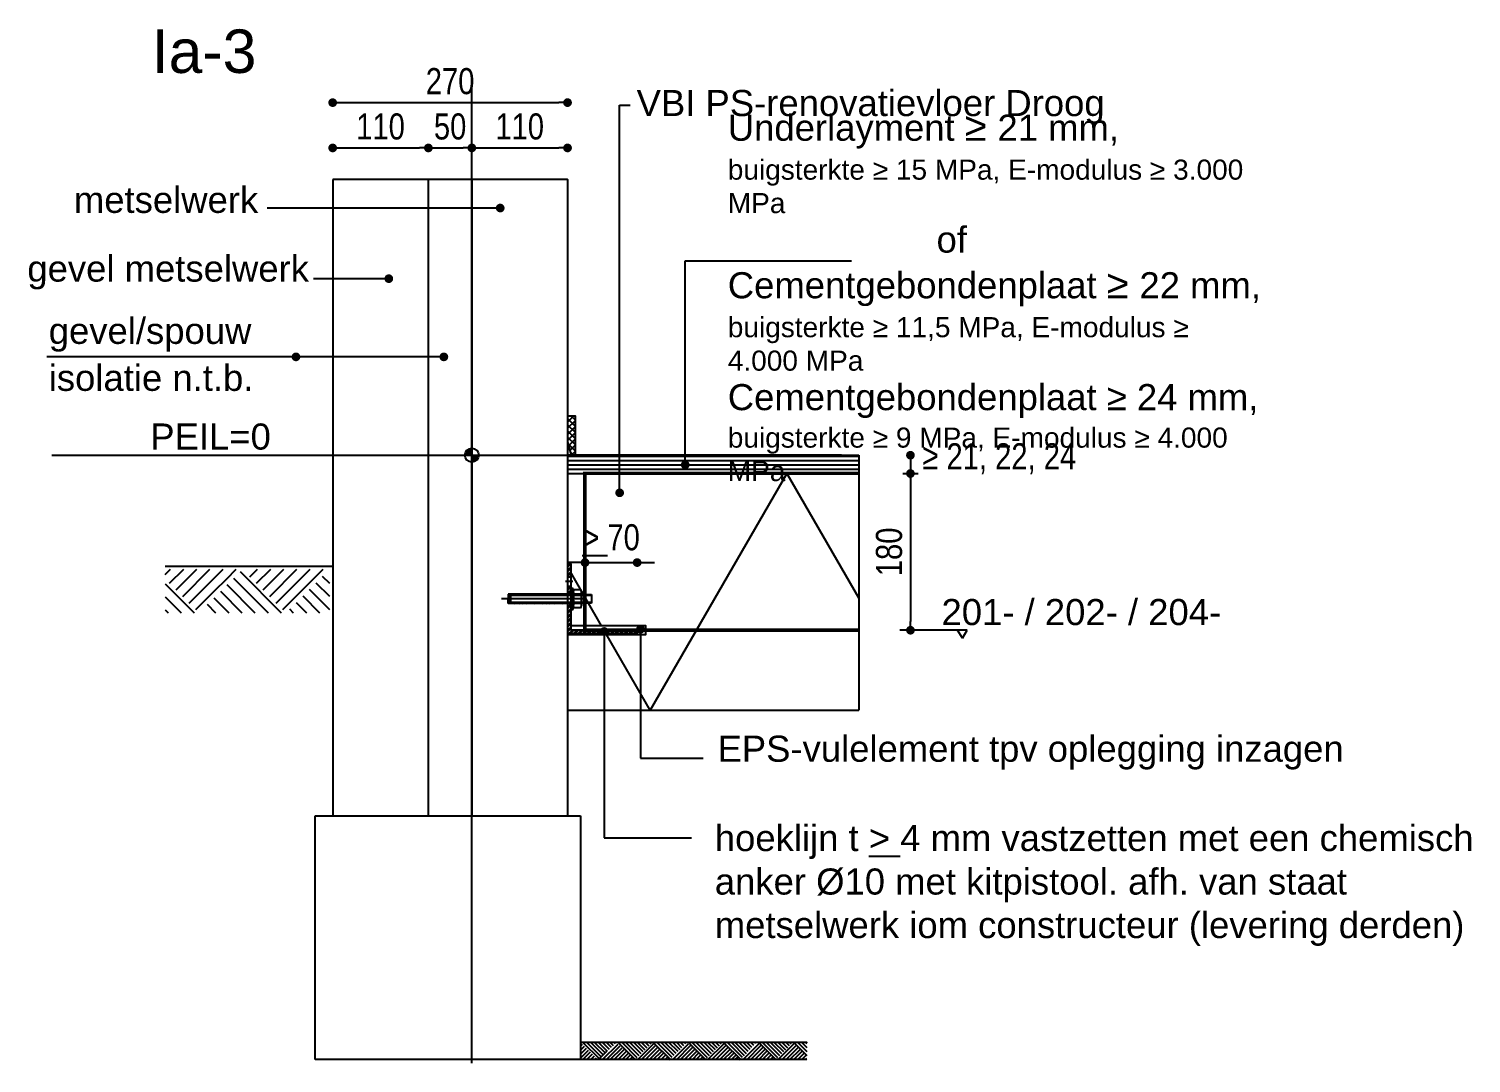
# Model space of a CAD drawing. Header units: millimetres. Extents: x -22194 to -10063, y -31051 to -11844.
# Drawn here: x -13707 to -12049, y -14593 to -13404 of the extents above; entities that cross this region are included whole.
import ezdxf

# ---------------------------------------------------------------- set-up
doc = ezdxf.new("R2010")
doc.units = ezdxf.units.MM
doc.header["$LTSCALE"] = 5
doc.header["$MEASUREMENT"] = 0
doc.linetypes.add('DASHED2', pattern=[0.375, 0.25, -0.125])
doc.linetypes.add('HIDDEN', pattern=[0.375, 0.25, -0.125])
doc.layers.add('maatvoering', color=7, linetype='Continuous')
doc.styles.add('ISO', font='arial.ttf', dxfattribs={"width": 0.8, "height": 30})
doc.styles.add('T13', font='arial.ttf', dxfattribs={"height": 13})
doc.styles.add('T25', font='arial.ttf', dxfattribs={"height": 15})
doc.dimstyles.new('RenDdetail', dxfattribs={"dimscale": 2.5, "dimtxt": 1, "dimasz": 1, "dimexe": 1, "dimexo": 3, "dimgap": 0.5, "dimtad": 0, "dimdec": 0, "dimzin": 1, "dimdsep": 46, "dimtxsty": 'T25', "dimblk1": 'DIMDOT', "dimblk2": 'DIMDOT', "dimsah": 1, "dimcen": 0, "dimse1": 1, "dimse2": 1, "dimclrd": 1, "dimclre": 141, "dimadec": 0, "dimazin": 0, "dimtfac": 1, "dimtdec": 0, "dimtix": 1, "dimtmove": 2, "dimatfit": 3, "dimfxl": 1, "dimtvp": 0.8, "dimtolj": 1, "dimtzin": 0, "dimarcsym": 0})

# ---------------------------------------------------------------- blocks, each defined once
blk = doc.blocks.new('_DOT')
at = {"color": 0, "linetype": 'ByBlock'}
blk.add_line((-0.5, 0), (-1, 0), dxfattribs=at)
at = {"color": 0, "linetype": 'ByBlock', "const_width": 0.5}
blk.add_lwpolyline([(-0.25, 0, 1), (0.25, 0, 1)], format="xyb", close=True, dxfattribs=at)
blk = doc.blocks.new('*D18')
at = {"layer": 'Defpoints', "color": 0, "linetype": 'Continuous', "transparency": 16777216}
for p in [(-13247.4, -13540.5), (-13357.4, -13559.7), (-13247.4, -13559.7)]:
    blk.add_point(p, dxfattribs=at)
at = {"layer": 'maatvoering', "color": 0, "linetype": 'Continuous', "lineweight": -2, "transparency": 16777216}
blk.add_line((-13347.4, -13540.5), (-13257.4, -13540.5), dxfattribs=at)
at = {"layer": 'maatvoering', "color": 0, "linetype": 'Continuous', "lineweight": -2, "transparency": 16777216, "xscale": 10, "yscale": 10, "zscale": 10, "rotation": 180}
blk.add_blockref('_DOT', (-13357.4, -13540.5), dxfattribs=at)
at = {"layer": 'maatvoering', "color": 0, "linetype": 'Continuous', "lineweight": -2, "transparency": 16777216, "xscale": 10, "yscale": 10, "zscale": 10}
blk.add_blockref('_DOT', (-13247.4, -13540.5), dxfattribs=at)
at = {"layer": 'maatvoering', "color": 0, "linetype": 'Continuous', "transparency": 16777216, "insert": (-13302.4, -13516), "char_height": 30, "attachment_point": 5, "style": 'ISO'}
blk.add_mtext('\\A1;110', dxfattribs=at)
blk = doc.blocks.new('*D19')
at = {"layer": 'Defpoints', "color": 0, "linetype": 'Continuous', "transparency": 16777216}
for p in [(-13087.4, -13540.5), (-13197.4, -13559.7), (-13087.4, -13559.7)]:
    blk.add_point(p, dxfattribs=at)
at = {"layer": 'maatvoering', "color": 0, "linetype": 'Continuous', "lineweight": -2, "transparency": 16777216}
blk.add_line((-13187.4, -13540.5), (-13097.4, -13540.5), dxfattribs=at)
at = {"layer": 'maatvoering', "color": 0, "linetype": 'Continuous', "lineweight": -2, "transparency": 16777216, "xscale": 10, "yscale": 10, "zscale": 10, "rotation": 180}
blk.add_blockref('_DOT', (-13197.4, -13540.5), dxfattribs=at)
at = {"layer": 'maatvoering', "color": 0, "linetype": 'Continuous', "lineweight": -2, "transparency": 16777216, "xscale": 10, "yscale": 10, "zscale": 10}
blk.add_blockref('_DOT', (-13087.4, -13540.5), dxfattribs=at)
at = {"layer": 'maatvoering', "color": 0, "linetype": 'Continuous', "transparency": 16777216, "insert": (-13142.4, -13516), "char_height": 30, "attachment_point": 5, "style": 'ISO'}
blk.add_mtext('\\A1;110', dxfattribs=at)
blk = doc.blocks.new('*D20')
at = {"layer": 'Defpoints', "color": 0, "linetype": 'Continuous', "transparency": 16777216}
for p in [(-13197.4, -13540.5), (-13247.4, -13559.7), (-13197.4, -13559.7)]:
    blk.add_point(p, dxfattribs=at)
at = {"layer": 'maatvoering', "color": 0, "linetype": 'Continuous', "lineweight": -2, "transparency": 16777216}
blk.add_line((-13237.4, -13540.5), (-13207.4, -13540.5), dxfattribs=at)
at = {"layer": 'maatvoering', "color": 0, "linetype": 'Continuous', "lineweight": -2, "transparency": 16777216, "xscale": 10, "yscale": 10, "zscale": 10, "rotation": 180}
blk.add_blockref('_DOT', (-13247.4, -13540.5), dxfattribs=at)
at = {"layer": 'maatvoering', "color": 0, "linetype": 'Continuous', "lineweight": -2, "transparency": 16777216, "xscale": 10, "yscale": 10, "zscale": 10}
blk.add_blockref('_DOT', (-13197.4, -13540.5), dxfattribs=at)
at = {"layer": 'maatvoering', "color": 0, "linetype": 'Continuous', "transparency": 16777216, "insert": (-13222.4, -13516), "char_height": 30, "attachment_point": 5, "style": 'ISO'}
blk.add_mtext('\\A1;50', dxfattribs=at)
blk = doc.blocks.new('*D21')
at = {"layer": 'Defpoints', "color": 0, "linetype": 'Continuous', "transparency": 16777216}
for p in [(-13087.4, -13488.4), (-13357.4, -13539.7), (-13087.4, -13539.7)]:
    blk.add_point(p, dxfattribs=at)
at = {"layer": 'maatvoering', "color": 0, "linetype": 'Continuous', "lineweight": -2, "transparency": 16777216}
blk.add_line((-13347.4, -13488.4), (-13097.4, -13488.4), dxfattribs=at)
at = {"layer": 'maatvoering', "color": 0, "linetype": 'Continuous', "lineweight": -2, "transparency": 16777216, "xscale": 10, "yscale": 10, "zscale": 10, "rotation": 180}
blk.add_blockref('_DOT', (-13357.4, -13488.4), dxfattribs=at)
at = {"layer": 'maatvoering', "color": 0, "linetype": 'Continuous', "lineweight": -2, "transparency": 16777216, "xscale": 10, "yscale": 10, "zscale": 10}
blk.add_blockref('_DOT', (-13087.4, -13488.4), dxfattribs=at)
at = {"layer": 'maatvoering', "color": 0, "linetype": 'Continuous', "transparency": 16777216, "insert": (-13222.4, -13463.9), "char_height": 30, "attachment_point": 5, "style": 'ISO'}
blk.add_mtext('\\A1;270', dxfattribs=at)
blk = doc.blocks.new('*D27')
at = {"layer": 'Defpoints', "color": 0, "linetype": 'Continuous', "transparency": 16777216}
for p in [(-13007.4, -14017.2), (-13067.3, -14074.3), (-13007.4, -14095)]:
    blk.add_point(p, dxfattribs=at)
at = {"layer": 'maatvoering', "color": 0, "linetype": 'Continuous', "lineweight": -2, "transparency": 16777216}
for p, q in [((-13077.3, -14017.2), (-13087.3, -14017.2)), ((-13067.3, -14017.2), (-13007.4, -14017.2)), ((-12997.4, -14017.2), (-12987.4, -14017.2))]:
    blk.add_line(p, q, dxfattribs=at)
at = {"layer": 'maatvoering', "color": 0, "linetype": 'Continuous', "lineweight": -2, "transparency": 16777216, "xscale": 10, "yscale": 10, "zscale": 10}
blk.add_blockref('_DOT', (-13067.3, -14017.2), dxfattribs=at)
at = {"layer": 'maatvoering', "color": 0, "linetype": 'Continuous', "lineweight": -2, "transparency": 16777216, "xscale": 10, "yscale": 10, "zscale": 10, "rotation": 180}
blk.add_blockref('_DOT', (-13007.4, -14017.2), dxfattribs=at)
at = {"layer": 'maatvoering', "color": 0, "linetype": 'Continuous', "transparency": 16777216, "insert": (-13037.4, -13988.3), "char_height": 30, "attachment_point": 5, "style": 'ISO'}
blk.add_mtext('\\A1;{\\L>} 70', dxfattribs=at)
blk = doc.blocks.new('M012-e')
at = {"color": 0, "linetype": 'Continuous'}
for p, q in [((-9.6, -7.7), (-9.6, 7.7)), ((-8.7, 5.2), (-0.9, 5.2)), ((-8.5, 10.4), (-1.1, 10.4)), ((0, -7.7), (0, 7.7)), ((-8.7, -5.2), (-0.9, -5.2)), ((-8.5, -10.4), (-1.1, -10.4))]:
    blk.add_line(p, q, dxfattribs=at)
for centre, radius, start, end in [((-5.6, 7.7), 3.97, 137.3472, 219.1561), ((6, 0), 15.6, 160.528, 199.4705), ((-4, 7.7), 3.97, 320.8361, 42.6724), ((-15.6, 0), 15.6, 340.5319, 19.4681), ((-5.6, -7.7), 3.97, 140.8484, 222.6481), ((-4, -7.7), 3.97, 317.3372, 39.155)]:
    blk.add_arc(centre, radius, start, end, dxfattribs=at)
blk = doc.blocks.new('M12_0-Z')
at = {"color": 0, "linetype": 'Continuous'}
for p, q in [((2.5, 12), (0, 12)), ((0, 12), (0, -12)), ((2.5, -12), (2.5, 12)), ((0, -12), (2.5, -12))]:
    blk.add_line(p, q, dxfattribs=at)
at = {"color": 0, "linetype": 'HIDDEN'}
for p, q in [((0, 6.5), (2.5, 6.5)), ((0, -6.5), (2.5, -6.5))]:
    blk.add_line(p, q, dxfattribs=at)
blk = doc.blocks.new('*D36')
at = {"layer": 'Defpoints', "color": 0, "linetype": 'Continuous', "transparency": 16777216}
for p in [(-12752.4, -13914.8), (-13022.4, -14095), (-12693.2, -14095)]:
    blk.add_point(p, dxfattribs=at)
at = {"layer": 'maatvoering', "color": 0, "linetype": 'Continuous', "lineweight": -2, "transparency": 16777216}
blk.add_line((-12693.2, -13924.8), (-12693.2, -14085), dxfattribs=at)
at = {"layer": 'maatvoering', "color": 0, "linetype": 'Continuous', "lineweight": -2, "transparency": 16777216, "xscale": 10, "yscale": 10, "zscale": 10}
for p, rotation in [((-12693.2, -13914.8), 90), ((-12693.2, -14095), 270)]:
    blk.add_blockref('_DOT', p, dxfattribs=dict(at, rotation=rotation))
at = {"layer": 'maatvoering', "color": 0, "linetype": 'Continuous', "transparency": 16777216, "insert": (-12717.7, -14004.9), "char_height": 30, "attachment_point": 5, "rotation": 90, "style": 'ISO'}
blk.add_mtext('\\A1;180', dxfattribs=at)
blk = doc.blocks.new('DIMDOT')
at = {"color": 0}
for p, q in [((-2, 0), (2, 0)), ((0, -3.5), (0, 3.5))]:
    blk.add_line(p, q, dxfattribs=at)
for radius in [0.5, 0.25]:
    blk.add_circle((0, 0), radius, dxfattribs=at)

msp = doc.modelspace()

# ---------------------------------------------------------------- hatches: boundary and pattern name
at = {"layer": 'maatvoering', "linetype": 'Continuous'}
h = msp.add_hatch(dxfattribs=at)
h.set_pattern_fill('ANSI31', color=256, scale=40, angle=315)
h.set_pattern_definition([(0, (0, 300), (1e-15, 5), [])])
h.paths.add_polyline_path([(-12752.4, -13893.7), (-13087.4, -13893.7), (-13087.4, -13914.7), (-12752.4, -13914.7)])
h = msp.add_hatch(dxfattribs=at)
h.set_pattern_fill('ANSI32', color=256, scale=10)
h.set_pattern_definition([(45, (0, -1485), (-2.6516504, 2.6516504), []), (45, (1.7678, -1485), (-2.6516504, 2.6516504), [])])
h.paths.add_polyline_path([(-13007.4, -14095), (-13077.3, -14094.9), (-13077.4, -14094.9), (-13077.4, -14098.9), (-13007.4, -14098.9)])
h.paths.add_polyline_path([(-13077.4, -14094.9), (-13083.4, -14094.9), (-13083.4, -14064.4), (-13087.4, -14064.4), (-13087.4, -14098.9), (-13077.4, -14098.9)])
h.paths.add_polyline_path([(-13083.4, -14044.4), (-13087.4, -14044.4), (-13087.4, -14053.4), (-13083.4, -14053.4)])
h.paths.add_polyline_path([(-13083.4, -14018.9), (-13087.4, -14018.9), (-13087.4, -14022.9), (-13087.4, -14033.4), (-13083.4, -14033.4)])
h = msp.add_hatch(dxfattribs=at)
h.set_pattern_fill('ANSI31', color=256, scale=10)
h.set_pattern_definition([(45, (0, -1485), (-0.88388348, 0.88388348), [])])
h.paths.add_polyline_path([(-13152.5, -14058.9), (-13155.5, -14058.9), (-13155.5, -14064.4), (-13087.4, -14064.4), (-13087.4, -14063.9), (-13152.5, -14063.9)])
h.paths.add_polyline_path([(-13152.5, -14053.9), (-13087.4, -14053.9), (-13087.4, -14053.4), (-13155.5, -14053.4), (-13155.5, -14058.9), (-13152.5, -14058.9)])
h = msp.add_hatch(dxfattribs=at)
h.set_pattern_fill('LINE', color=256, angle=45, style=0)
h.set_pattern_definition([(45, (-13690.7383, -14747.108), (-2.245064, 2.245064), [])])
edge = h.paths.add_edge_path()
edge.add_line((-13073.5, -14567.8), (-13052.2, -14588.3))
edge.add_line((-13052.2, -14588.3), (-13031.3, -14568.9))
edge.add_line((-13031.3, -14568.9), (-13010.2, -14588.5))
edge.add_line((-13010.2, -14588.5), (-12990, -14568.9))
edge.add_line((-12990, -14568.9), (-12969.8, -14588.5))
edge.add_line((-12969.8, -14588.5), (-12949.6, -14568.9))
edge.add_line((-12949.6, -14568.9), (-12929.4, -14588.5))
edge.add_line((-12929.4, -14588.5), (-12909.2, -14568.9))
edge.add_line((-12909.2, -14568.9), (-12888.9, -14588.5))
edge.add_line((-12888.9, -14588.5), (-12869.3, -14568.3))
edge.add_line((-12869.3, -14568.3), (-12848.5, -14588.5))
edge.add_line((-12848.5, -14588.5), (-12828.3, -14568.9))
edge.add_line((-12828.3, -14568.9), (-12812.4, -14584.3))
edge.add_line((-12812.4, -14584.3), (-12812.4, -14588.5))
edge.add_line((-12812.4, -14588.5), (-13072.4, -14588.5))
edge.add_line((-13072.4, -14588.5), (-13072.4, -14568.9))
h = msp.add_hatch(dxfattribs=at)
h.set_pattern_fill('LINE', color=256, angle=135, style=0)
h.set_pattern_definition([(135, (-13690.7383, -14747.108), (-2.245064, -2.245064), [])])
h.paths.add_polyline_path([(-13072.4, -14568.9), (-12812.4, -14568.9), (-12812.4, -14584.3), (-12827.9, -14568.4), (-12848.5, -14588.5), (-12869.9, -14568.9), (-12888.9, -14588.5), (-12909.2, -14568.9), (-12929.4, -14588.5), (-12949.5, -14568.9), (-12969.8, -14588.5), (-12990, -14568.9), (-13010.2, -14588.5), (-13031.2, -14568.9), (-13052.2, -14588.3)])

# ---------------------------------------------------------------- linework, layer by layer
for p, q in [((-13087.4, -13855.6), (-13080.5, -13848.7)), ((-13087.4, -13855.6), (-13080.5, -13848.7)), ((-13078.4, -13860.7), (-13087.4, -13851.7)), ((-13078.4, -13860.7), (-13087.4, -13851.7)), ((-13087.4, -13862.7), (-13078.4, -13853.7)), ((-13087.4, -13862.7), (-13078.4, -13853.7)), ((-13078.4, -13867.7), (-13087.4, -13858.7)), ((-13078.4, -13867.7), (-13087.4, -13858.7)), ((-13087.4, -13869.8), (-13078.4, -13860.8)), ((-13087.4, -13869.8), (-13078.4, -13860.8)), ((-13078.4, -13853.6), (-13083.3, -13848.7)), ((-13078.4, -13853.6), (-13083.3, -13848.7)), ((-13078.4, -13874.8), (-13087.4, -13865.8)), ((-13078.4, -13874.8), (-13087.4, -13865.8)), ((-13087.4, -13876.8), (-13078.4, -13867.8)), ((-13087.4, -13876.8), (-13078.4, -13867.8)), ((-13078.4, -13881.9), (-13087.4, -13872.9)), ((-13078.4, -13881.9), (-13087.4, -13872.9)), ((-13086.3, -13882.8), (-13078.4, -13874.9)), ((-13086.3, -13882.8), (-13078.4, -13874.9)), ((-12772.4, -13893.7), (-13087.4, -13893.7)), ((-13087.4, -13893.7), (-12752.4, -13893.7)), ((-13078.4, -13889), (-13087, -13880.4)), ((-13078.4, -13889), (-13087, -13880.4)), ((-13084.8, -13888.4), (-13078.4, -13882)), ((-13080.7, -13893.7), (-13084.4, -13890)), ((-13083.1, -13893.7), (-13078.4, -13889)), ((-12693.2, -13893.8), (-12693.2, -13915.1)), ((-13087.4, -13914.7), (-12752.4, -13914.7)), ((-12835.2, -13914.7), (-12992.4, -14186.9)), ((-12835.2, -13914.7), (-12752.4, -14058.2)), ((-12693.2, -13917.6), (-12693.2, -13920.1)), ((-13357.4, -14021.7), (-13549.8, -14021.7)), ((-13081.4, -14038.9), (-13089.8, -14038.9)), ((-13087.4, -14033.4), (-13083.4, -14033.4)), ((-13066.4, -14058.9), (-13163.4, -14058.9)), ((-13087.4, -14053.4), (-13155.5, -14053.4)), ((-13155.5, -14053.4), (-13155.5, -14058.9)), ((-13155.5, -14064.4), (-13155.5, -14058.9)), ((-13152.5, -14053.9), (-13060, -14053.9)), ((-13152.5, -14063.9), (-13152.5, -14053.9)), ((-13060, -14054.9), (-13152.5, -14054.9)), ((-13081.4, -14058.9), (-13089.8, -14058.9)), ((-13087.4, -14044.4), (-13083.4, -14044.4)), ((-13087.4, -14053.4), (-13083.4, -14053.4)), ((-13083.4, -14068.2), (-13083.4, -14049.7)), ((-13060, -14053.9), (-13060, -14063.9)), ((-13087.4, -14064.4), (-13155.5, -14064.4)), ((-13060, -14063), (-13152.5, -14063)), ((-13060, -14063.9), (-13152.5, -14063.9)), ((-13087.4, -14064.4), (-13083.4, -14064.4)), ((-13043, -14100), (-12992.7, -14186.9)), ((-12627.9, -14095), (-12705.4, -14095)), ((-12633.5, -14104.1), (-12639.1, -14095)), ((-12633.5, -14104.1), (-12627.9, -14095)), ((-13377.4, -14588.5), (-13377.4, -14308.5)), ((-13377.4, -14308.5), (-13072.4, -14308.5)), ((-13072.4, -14308.5), (-13072.4, -14588.5))]:
    msp.add_line(p, q, dxfattribs=at)
for points in [[(-13197.4, -14592.7), (-13197.4, -13469.8)], [(-13357.4, -13576.7), (-13357.4, -14308.5), (-13247.4, -14308.5), (-13247.4, -13576.7), (-13247.4, -13576.7)], [(-13087.4, -13576.7), (-13357.4, -13576.7)], [(-13197.4, -13576.7), (-13197.4, -13576.7), (-13197.4, -14308.5), (-13197.4, -14308.5)], [(-13087.4, -13576.7), (-13087.4, -13576.7), (-13087.4, -14308.5), (-13087.4, -14308.5)], [(-13087.4, -13878.7), (-13083.4, -13893.7), (-13078.4, -13893.7), (-13078.4, -13848.7), (-13087.4, -13848.7), (-13087.4, -13878.7)], [(-13087.4, -13878.7), (-13083.4, -13893.7), (-13078.4, -13893.7), (-13078.4, -13848.7), (-13087.4, -13848.7), (-13087.4, -13878.7)], [(-13680.2, -13893.7), (-12774.4, -13893.7)], [(-13205.4, -13893.7), (-13189.4, -13893.7)], [(-13205.4, -13893.7), (-13189.4, -13893.7)], [(-13205.4, -13893.7), (-13189.4, -13893.7)], [(-13197.4, -13885.7), (-13197.4, -13901.7)], [(-13197.4, -13885.7), (-13197.4, -13901.7)], [(-12752.4, -13893.7), (-12752.4, -14186.9)], [(-13549.8, -14030.8), (-13543.7, -14024.7)], [(-13544.9, -14041), (-13528.6, -14024.7)], [(-13537.3, -14048.6), (-13513.5, -14024.7)], [(-13529.8, -14056.1), (-13498.5, -14024.7)], [(-13522.3, -14063.7), (-13483.3, -14024.7)], [(-13514.7, -14071.2), (-13493.1, -14049.6), (-13479.2, -14035.7), (-13468.3, -14024.7)], [(-13452.5, -14033.5), (-13443.7, -14024.7)], [(-13444.9, -14041), (-13428.6, -14024.7)], [(-13437.3, -14048.6), (-13413.5, -14024.7)], [(-13429.8, -14056.1), (-13398.5, -14024.7)], [(-13422.3, -14063.7), (-13383.3, -14024.7)], [(-13414.7, -14071.2), (-13368.3, -14024.7)], [(-13549.8, -14041.5), (-13516.6, -14074.8)], [(-13478.9, -14042.5), (-13446.7, -14074.8)], [(-13471.4, -14035), (-13431.7, -14074.8)], [(-13463.9, -14027.4), (-13416.6, -14074.8)], [(-13376.8, -14040.4), (-13361.2, -14055.9)], [(-13369.3, -14032.8), (-13361.2, -14040.8)], [(-13369.3, -14032.8), (-13361.2, -14040.8)], [(-13083.4, -14029.9), (-13048.7, -14090)], [(-13549.8, -14056.6), (-13531.7, -14074.8)], [(-13494, -14057.6), (-13476.9, -14074.8)], [(-13486.5, -14050.1), (-13461.8, -14074.8)], [(-13391.9, -14055.4), (-13372.5, -14074.8)], [(-13384.3, -14047.9), (-13361.2, -14071)], [(-13549.8, -14071.7), (-13546.7, -14074.8)], [(-13501.6, -14065.2), (-13492, -14074.8)], [(-13406.9, -14070.5), (-13402.7, -14074.8)], [(-13399.4, -14063), (-13387.6, -14074.8)], [(-13087.4, -14100), (-12997.4, -14100), (-12997.4, -14090), (-13083.4, -14090)], [(-13087.4, -14186.9), (-13087.4, -14186.9), (-13087.4, -14186.9), (-12752.4, -14186.9)], [(-12812.4, -14568.9), (-12812.4, -14568.9), (-13072.4, -14568.9)], [(-12812.4, -14588.5), (-13377.4, -14588.5)]]:
    msp.add_lwpolyline(points, dxfattribs=at)
at = {"layer": 'maatvoering', "linetype": 'DASHED2', "ltscale": 50, "const_width": 4}
msp.add_lwpolyline([(-12752.4, -13914.7), (-13067.6, -13914.7), (-13067.6, -14094.9), (-12752.4, -14094.9)], dxfattribs=at)
at = {"layer": 'maatvoering', "linetype": 'Continuous'}
msp.add_lwpolyline([(-13087.4, -14098.9), (-13007.4, -14098.9), (-13007.4, -14094.9), (-13083.4, -14094.9), (-13083.4, -14018.9), (-13087.4, -14018.9), (-13087.4, -14022.9), (-13087.4, -14022.9)], close=True, dxfattribs=at)
msp.add_circle((-13197.4, -13893.7), 8, dxfattribs=at)
msp.add_circle((-13197.4, -13893.7), 8, dxfattribs=at)
for points in [[(-13205.4, -13893.4), (-13205.4, -13893.7), (-13197.4, -13885.7), (-13197.4, -13893.7)], [(-13205.4, -13893.4), (-13197.4, -13885.7), (-13198.5, -13885.8), (-13198, -13885.8)], [(-13205.4, -13893.4), (-13205.4, -13893.7), (-13197.4, -13885.7), (-13197.4, -13893.7)], [(-13205.4, -13893.4), (-13197.4, -13885.7), (-13198.5, -13885.8), (-13198, -13885.8)], [(-13205.4, -13893.4), (-13205.4, -13893.7), (-13197.4, -13885.7), (-13197.4, -13893.7)], [(-13205.4, -13893.4), (-13197.4, -13885.7), (-13198.5, -13885.8), (-13198, -13885.8)], [(-13204.8, -13890.7), (-13205.4, -13893.4), (-13200.3, -13886.3), (-13198.5, -13885.8)], [(-13204.8, -13890.7), (-13205.4, -13893.4), (-13200.3, -13886.3), (-13198.5, -13885.8)], [(-13204.8, -13890.7), (-13205.4, -13893.4), (-13200.3, -13886.3), (-13198.5, -13885.8)], [(-13204.8, -13890.7), (-13205.1, -13891.5), (-13205.4, -13893.4), (-13205.3, -13892.4)], [(-13204.8, -13890.7), (-13205.1, -13891.5), (-13205.4, -13893.4), (-13205.3, -13892.4)], [(-13204.8, -13890.7), (-13205.1, -13891.5), (-13205.4, -13893.4), (-13205.3, -13892.4)], [(-13205.3, -13892.4), (-13205.4, -13892.7), (-13205.4, -13893.4), (-13205.4, -13893.1)], [(-13205.3, -13892.4), (-13205.4, -13892.7), (-13205.4, -13893.4), (-13205.4, -13893.1)], [(-13205.3, -13892.4), (-13205.4, -13892.7), (-13205.4, -13893.4), (-13205.4, -13893.1)], [(-13205.1, -13891.5), (-13205.2, -13891.8), (-13205.3, -13892.4), (-13205.2, -13892.1)], [(-13205.1, -13891.5), (-13205.2, -13891.8), (-13205.3, -13892.4), (-13205.2, -13892.1)], [(-13205.1, -13891.5), (-13205.2, -13891.8), (-13205.3, -13892.4), (-13205.2, -13892.1)], [(-13204.8, -13890.7), (-13204.9, -13890.9), (-13205.1, -13891.5), (-13205, -13891.2)], [(-13204.8, -13890.7), (-13204.9, -13890.9), (-13205.1, -13891.5), (-13205, -13891.2)], [(-13204.8, -13890.7), (-13204.9, -13890.9), (-13205.1, -13891.5), (-13205, -13891.2)], [(-13200.3, -13886.3), (-13202.2, -13887.4), (-13204.8, -13890.7)], [(-13200.3, -13886.3), (-13202.2, -13887.4), (-13204.8, -13890.7)], [(-13200.3, -13886.3), (-13202.2, -13887.4), (-13204.8, -13890.7)], [(-13202.2, -13887.4), (-13202.6, -13887.7), (-13204.8, -13890.7), (-13203.6, -13888.6)], [(-13202.2, -13887.4), (-13202.6, -13887.7), (-13204.8, -13890.7), (-13203.6, -13888.6)], [(-13202.2, -13887.4), (-13202.6, -13887.7), (-13204.8, -13890.7), (-13203.6, -13888.6)], [(-13203.6, -13888.6), (-13204.1, -13889.3), (-13204.8, -13890.7), (-13204.5, -13889.9)], [(-13203.6, -13888.6), (-13204.1, -13889.3), (-13204.8, -13890.7), (-13204.5, -13889.9)], [(-13203.6, -13888.6), (-13204.1, -13889.3), (-13204.8, -13890.7), (-13204.5, -13889.9)], [(-13204.5, -13889.9), (-13204.6, -13890.2), (-13204.8, -13890.7), (-13204.7, -13890.5)], [(-13204.5, -13889.9), (-13204.6, -13890.2), (-13204.8, -13890.7), (-13204.7, -13890.5)], [(-13204.5, -13889.9), (-13204.6, -13890.2), (-13204.8, -13890.7), (-13204.7, -13890.5)], [(-13204.1, -13889.3), (-13204.2, -13889.5), (-13204.5, -13889.9), (-13204.4, -13889.8)], [(-13204.1, -13889.3), (-13204.2, -13889.5), (-13204.5, -13889.9), (-13204.4, -13889.8)], [(-13204.1, -13889.3), (-13204.2, -13889.5), (-13204.5, -13889.9), (-13204.4, -13889.8)], [(-13203.6, -13888.6), (-13203.8, -13888.9), (-13204.1, -13889.3), (-13203.9, -13889.1)], [(-13203.6, -13888.6), (-13203.8, -13888.9), (-13204.1, -13889.3), (-13203.9, -13889.1)], [(-13203.6, -13888.6), (-13203.8, -13888.9), (-13204.1, -13889.3), (-13203.9, -13889.1)], [(-13202.6, -13887.7), (-13202.8, -13887.8), (-13203.6, -13888.6), (-13202.9, -13888)], [(-13202.6, -13887.7), (-13202.8, -13887.8), (-13203.6, -13888.6), (-13202.9, -13888)], [(-13202.6, -13887.7), (-13202.8, -13887.8), (-13203.6, -13888.6), (-13202.9, -13888)], [(-13202.9, -13888), (-13203.1, -13888.1), (-13203.6, -13888.6), (-13203.4, -13888.4)], [(-13202.9, -13888), (-13203.1, -13888.1), (-13203.6, -13888.6), (-13203.4, -13888.4)], [(-13202.9, -13888), (-13203.1, -13888.1), (-13203.6, -13888.6), (-13203.4, -13888.4)], [(-13202.2, -13887.4), (-13202.4, -13887.5), (-13202.6, -13887.7), (-13202.5, -13887.6)], [(-13202.2, -13887.4), (-13202.4, -13887.5), (-13202.6, -13887.7), (-13202.5, -13887.6)], [(-13202.2, -13887.4), (-13202.4, -13887.5), (-13202.6, -13887.7), (-13202.5, -13887.6)], [(-13200.3, -13886.3), (-13201.2, -13886.7), (-13202.2, -13887.4), (-13201.8, -13887.1)], [(-13200.3, -13886.3), (-13201.2, -13886.7), (-13202.2, -13887.4), (-13201.8, -13887.1)], [(-13200.3, -13886.3), (-13201.2, -13886.7), (-13202.2, -13887.4), (-13201.8, -13887.1)], [(-13201.8, -13887.1), (-13201.9, -13887.1), (-13202.2, -13887.4), (-13202.1, -13887.2)], [(-13201.8, -13887.1), (-13201.9, -13887.1), (-13202.2, -13887.4), (-13202.1, -13887.2)], [(-13201.8, -13887.1), (-13201.9, -13887.1), (-13202.2, -13887.4), (-13202.1, -13887.2)], [(-13201.2, -13886.7), (-13201.5, -13886.9), (-13201.8, -13887.1), (-13201.7, -13887)], [(-13201.2, -13886.7), (-13201.5, -13886.9), (-13201.8, -13887.1), (-13201.7, -13887)], [(-13201.2, -13886.7), (-13201.5, -13886.9), (-13201.8, -13887.1), (-13201.7, -13887)], [(-13200.3, -13886.3), (-13200.5, -13886.4), (-13201.2, -13886.7), (-13200.7, -13886.5)], [(-13200.3, -13886.3), (-13200.5, -13886.4), (-13201.2, -13886.7), (-13200.7, -13886.5)], [(-13200.3, -13886.3), (-13200.5, -13886.4), (-13201.2, -13886.7), (-13200.7, -13886.5)], [(-13198.5, -13885.8), (-13198.9, -13885.9), (-13200.3, -13886.3), (-13199.8, -13886.1)], [(-13198.5, -13885.8), (-13198.9, -13885.9), (-13200.3, -13886.3), (-13199.8, -13886.1)], [(-13198.5, -13885.8), (-13198.9, -13885.9), (-13200.3, -13886.3), (-13199.8, -13886.1)], [(-13199.8, -13886.1), (-13200, -13886.2), (-13200.3, -13886.3), (-13200.1, -13886.2)], [(-13199.8, -13886.1), (-13200, -13886.2), (-13200.3, -13886.3), (-13200.1, -13886.2)], [(-13199.8, -13886.1), (-13200, -13886.2), (-13200.3, -13886.3), (-13200.1, -13886.2)], [(-13198.9, -13885.9), (-13199.2, -13885.9), (-13199.8, -13886.1), (-13199.4, -13886)], [(-13198.9, -13885.9), (-13199.2, -13885.9), (-13199.8, -13886.1), (-13199.4, -13886)], [(-13198.9, -13885.9), (-13199.2, -13885.9), (-13199.8, -13886.1), (-13199.4, -13886)], [(-13189.4, -13894.1), (-13189.4, -13893.7), (-13197.4, -13901.7), (-13197.4, -13893.7)], [(-13189.4, -13894.1), (-13189.4, -13893.7), (-13197.4, -13901.7), (-13197.4, -13893.7)], [(-13189.4, -13894.1), (-13197.4, -13901.7), (-13196.3, -13901.7), (-13196.9, -13901.7)], [(-13189.4, -13894.1), (-13197.4, -13901.7), (-13196.3, -13901.7), (-13196.9, -13901.7)], [(-13190, -13896.8), (-13189.4, -13894.1), (-13194.5, -13901.2), (-13196.3, -13901.7)], [(-13190, -13896.8), (-13189.4, -13894.1), (-13194.5, -13901.2), (-13196.3, -13901.7)], [(-13190, -13896.8), (-13189.7, -13896), (-13189.4, -13894.1), (-13189.5, -13895.1)], [(-13190, -13896.8), (-13189.7, -13896), (-13189.4, -13894.1), (-13189.5, -13895.1)], [(-13189.5, -13895.1), (-13189.5, -13894.7), (-13189.4, -13894.1), (-13189.4, -13894.4)], [(-13189.5, -13895.1), (-13189.5, -13894.7), (-13189.4, -13894.1), (-13189.4, -13894.4)], [(-13197.4, -13901.7), (-13197.2, -13901.7), (-13196.9, -13901.7), (-13197, -13901.7)], [(-13197.4, -13901.7), (-13197.2, -13901.7), (-13196.9, -13901.7), (-13197, -13901.7)], [(-13196.9, -13901.7), (-13196.7, -13901.7), (-13196.3, -13901.7), (-13196.5, -13901.7)], [(-13196.9, -13901.7), (-13196.7, -13901.7), (-13196.3, -13901.7), (-13196.5, -13901.7)], [(-13196.3, -13901.7), (-13195.9, -13901.6), (-13194.5, -13901.2), (-13195, -13901.4)], [(-13196.3, -13901.7), (-13195.9, -13901.6), (-13194.5, -13901.2), (-13195, -13901.4)], [(-13196.3, -13901.7), (-13196.2, -13901.6), (-13195.9, -13901.6), (-13196, -13901.6)], [(-13196.3, -13901.7), (-13196.2, -13901.6), (-13195.9, -13901.6), (-13196, -13901.6)], [(-13195.9, -13901.6), (-13195.7, -13901.5), (-13195, -13901.4), (-13195.4, -13901.5)], [(-13195.9, -13901.6), (-13195.7, -13901.5), (-13195, -13901.4), (-13195.4, -13901.5)], [(-13195, -13901.4), (-13194.9, -13901.3), (-13194.5, -13901.2), (-13194.7, -13901.3)], [(-13195, -13901.4), (-13194.9, -13901.3), (-13194.5, -13901.2), (-13194.7, -13901.3)], [(-13194.5, -13901.2), (-13192.6, -13900.1), (-13190, -13896.8)], [(-13194.5, -13901.2), (-13192.6, -13900.1), (-13190, -13896.8)], [(-13194.5, -13901.2), (-13193.6, -13900.8), (-13192.6, -13900.1), (-13193, -13900.4)], [(-13194.5, -13901.2), (-13193.6, -13900.8), (-13192.6, -13900.1), (-13193, -13900.4)], [(-13194.5, -13901.2), (-13194.3, -13901.1), (-13193.6, -13900.8), (-13194.1, -13901)], [(-13194.5, -13901.2), (-13194.3, -13901.1), (-13193.6, -13900.8), (-13194.1, -13901)], [(-13193.6, -13900.8), (-13193.3, -13900.6), (-13193, -13900.4), (-13193.1, -13900.5)], [(-13193.6, -13900.8), (-13193.3, -13900.6), (-13193, -13900.4), (-13193.1, -13900.5)], [(-13193, -13900.4), (-13192.9, -13900.3), (-13192.6, -13900.1), (-13192.8, -13900.2)], [(-13193, -13900.4), (-13192.9, -13900.3), (-13192.6, -13900.1), (-13192.8, -13900.2)], [(-13192.6, -13900.1), (-13192.2, -13899.8), (-13190, -13896.8), (-13191.3, -13898.8)], [(-13192.6, -13900.1), (-13192.2, -13899.8), (-13190, -13896.8), (-13191.3, -13898.8)], [(-13192.6, -13900.1), (-13192.5, -13900), (-13192.2, -13899.8), (-13192.3, -13899.9)], [(-13192.6, -13900.1), (-13192.5, -13900), (-13192.2, -13899.8), (-13192.3, -13899.9)], [(-13192.2, -13899.8), (-13192, -13899.7), (-13191.3, -13898.8), (-13191.9, -13899.5)], [(-13192.2, -13899.8), (-13192, -13899.7), (-13191.3, -13898.8), (-13191.9, -13899.5)], [(-13191.9, -13899.5), (-13191.7, -13899.3), (-13191.3, -13898.8), (-13191.5, -13899.1)], [(-13191.9, -13899.5), (-13191.7, -13899.3), (-13191.3, -13898.8), (-13191.5, -13899.1)], [(-13191.3, -13898.8), (-13190.7, -13898.2), (-13190, -13896.8), (-13190.4, -13897.5)], [(-13191.3, -13898.8), (-13190.7, -13898.2), (-13190, -13896.8), (-13190.4, -13897.5)], [(-13191.3, -13898.8), (-13191.1, -13898.6), (-13190.7, -13898.2), (-13190.9, -13898.4)], [(-13191.3, -13898.8), (-13191.1, -13898.6), (-13190.7, -13898.2), (-13190.9, -13898.4)], [(-13190.7, -13898.2), (-13190.6, -13898), (-13190.4, -13897.5), (-13190.4, -13897.6)], [(-13190.7, -13898.2), (-13190.6, -13898), (-13190.4, -13897.5), (-13190.4, -13897.6)], [(-13190.4, -13897.5), (-13190.3, -13897.3), (-13190, -13896.8), (-13190.1, -13897)], [(-13190.4, -13897.5), (-13190.3, -13897.3), (-13190, -13896.8), (-13190.1, -13897)], [(-13190, -13896.8), (-13189.9, -13896.6), (-13189.7, -13896), (-13189.8, -13896.3)], [(-13190, -13896.8), (-13189.9, -13896.6), (-13189.7, -13896), (-13189.8, -13896.3)], [(-13189.7, -13896), (-13189.7, -13895.7), (-13189.5, -13895.1), (-13189.6, -13895.4)], [(-13189.7, -13896), (-13189.7, -13895.7), (-13189.5, -13895.1), (-13189.6, -13895.4)]]:
    msp.add_solid(points, dxfattribs=at)

# ---------------------------------------------------------------- block references
at = {"layer": 'maatvoering', "linetype": 'Continuous', "rotation": 90}
for name, p, xscale, yscale, zscale in [('_DOT', (-12693.2, -13893.8), 10, 10, 10), ('DIMDOT', (-12693.2, -13915.1), 2.5, 2.5, 2.5)]:
    msp.add_blockref(name, p, dxfattribs=dict(at, xscale=xscale, yscale=yscale, zscale=zscale))
at = {"layer": 'maatvoering', "linetype": 'Continuous'}
msp.add_blockref('M12_0-Z', (-13083.4, -14059), dxfattribs=at)
at = {"layer": 'maatvoering', "linetype": 'Continuous', "rotation": 180}
msp.add_blockref('M012-e', (-13080.9, -14058.9), dxfattribs=at)

# ---------------------------------------------------------------- texts
at = {"layer": 'maatvoering', "color": 143, "linetype": 'Continuous', "true_color": 0x7aafdf, "style": 'T13'}
msp.add_text('Ia-3', height=50, dxfattribs=at).set_placement((-13565.4, -13454.3, 30))
at = {"layer": 'maatvoering', "linetype": 'Continuous', "style": 'T13'}
for s, p in [('metselwerk', (-13654.9, -13615.2)), ('gevel metselwerk', (-13708.4, -13694.2)), ('gevel/spouw', (-13683.8, -13765.8)), ('isolatie n.t.b.', (-13683.8, -13819.8)), ('PEIL=0', (-13567.1, -13887.3)), ('201- / 202- / 204-', (-12657.5, -14089.1))]:
    msp.add_text(s, height=30, dxfattribs=at).set_placement(p)
at = {"layer": 'maatvoering', "linetype": 'Continuous', "style": 'T13', "width": 0.8}
msp.add_text('≥ 21, 22, 24', height=30, dxfattribs=at).set_placement((-12679.5, -13910))
at = {"layer": 'maatvoering', "linetype": 'Continuous', "char_height": 30, "attachment_point": 4, "style": 'T13'}
for s, insert, width in [('VBI PS-renovatievloer Droog', (-13008, -13493.4), 591.804), ('Underlayment {\\H1.08333x;≥ }21 mm,\\P{\\H0.76923x;buigsterkte ≥ 15 MPa, E-modulus ≥ 3.000 MPa\\P^I}^Iof\\PCementgebondenplaat {\\H1.08333x;≥ }22 mm,\\P{\\H0.76923x;buigsterkte ≥ 11,5 MPa, E-modulus ≥ 4.000 MPa\\P}Cementgebondenplaat ≥ 24 mm,\\P{\\H0.76923x;buigsterkte ≥ 9 MPa, E-modulus ≥ 4.000 MPa}', (-12903.2, -13711.8), 591.804), ('{\\fArial|b0|i0|c238|p34;\\P}EPS-vulelement tpv oplegging inzagen  ', (-12915, -14210.7), 725.65), ('{\\fArial|b0|i0|c238|p34;hoeklijn} t {\\L>} 4 mm vastzetten met een chemisch anker %%C10 met kitpistool. afh. van staat metselwerk iom constructeur (levering derden){\\fArial|b0|i0|c238|p34; }', (-12918.1, -14388.4), 883.291)]:
    msp.add_mtext(s, dxfattribs=dict(at, insert=insert, width=width))

# ---------------------------------------------------------------- dimensions: what is measured, and where the dimension line sits
at = {"layer": 'maatvoering', "linetype": 'Continuous'}
for base, p1, p2, picture, middle in [((-13087.4, -13488.4), (-13357.4, -13539.7), (-13087.4, -13539.7), '*D21', (-13222.4, -13463.9)), ((-13247.4, -13540.5), (-13357.4, -13559.7), (-13247.4, -13559.7), '*D18', (-13302.4, -13516)), ((-13197.4, -13540.5), (-13247.4, -13559.7), (-13197.4, -13559.7), '*D20', (-13222.4, -13516)), ((-13087.4, -13540.5), (-13197.4, -13559.7), (-13087.4, -13559.7), '*D19', (-13142.4, -13516))]:
    dim = msp.add_linear_dim(base=base, p1=p1, p2=p2, dimstyle='RenDdetail', override={"dimasz": 4, "dimtxsty": 'ISO', "dimblk1": 'DOT', "dimblk2": 'DOT', "dimclrd": 0, "dimldrblk": 'DOT'}, dxfattribs=at)
    dim.commit()
    dim.dimension.update_dxf_attribs({"geometry": picture, "text_midpoint": middle})
dim = msp.add_linear_dim(base=(-12693.2, -14095), p1=(-12752.4, -13914.8), p2=(-13022.4, -14095), angle=90, dimstyle='RenDdetail', override={"dimtxt": 2, "dimasz": 4, "dimtoh": 0, "dimtxsty": 'ISO', "dimblk1": 'DOT', "dimblk2": 'DOT', "dimclrd": 0, "dimldrblk": 'DOT'}, dxfattribs=at)
dim.commit()
dim.dimension.update_dxf_attribs({"geometry": '*D36', "text_midpoint": (-12717.7, -14004.9)})
dim = msp.add_linear_dim(base=(-13007.4, -14017.2), p1=(-13067.3, -14074.3), p2=(-13007.4, -14095), text='{\\L>} 70', dimstyle='RenDdetail', override={"dimasz": 4, "dimtxsty": 'ISO', "dimblk1": 'DOT', "dimblk2": 'DOT', "dimclrd": 0, "dimldrblk": 'DOT'}, dxfattribs=at)
dim.commit()
dim.dimension.update_dxf_attribs({"geometry": '*D27', "text_midpoint": (-13037.4, -13988.3)})

# ---------------------------------------------------------------- leaders
for points in [[(-13027.5, -13937), (-13027.5, -13491.5), (-13025.6, -13491.5)], [(-13027.5, -13937), (-13027.5, -13491.5), (-13015.6, -13491.5)], [(-13164.8, -13609.6), (-13432.8, -13609.6)], [(-12952.1, -13904.8), (-12952.1, -13670.4), (-12761, -13670.4)], [(-13292.9, -13690.8), (-13379.5, -13690.8)], [(-13399.6, -13780.7), (-13686, -13780.7)], [(-13229.6, -13780.7), (-13454.2, -13780.7)], [(-13045.3, -14096.4), (-13045.3, -14333.6), (-12945, -14333.6)], [(-13003.6, -14093.9), (-13003.6, -14242.1), (-12931.3, -14242.1)]]:
    msp.add_leader(points, dimstyle='RenDdetail', override={"dimasz": 4, "dimtxsty": 'ISO', "dimclrd": 0, "dimldrblk": 'DOT'}, dxfattribs=at)

doc.saveas('drawing.dxf')
